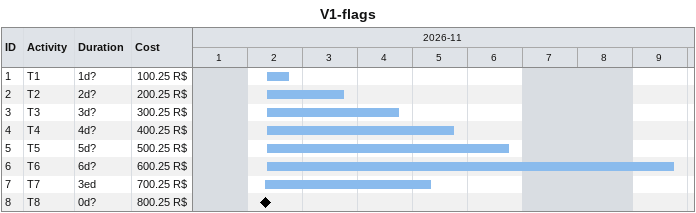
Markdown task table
V1-flags

| ID | Task | Duration | Start | Finish | Cost (R$) |
|---|---|---|---|---|---|
| 1 | T1 | 1d? | 2026-11-02 | 2026-11-02 | 100.25 |
| 2 | T2 | 2d? | 2026-11-02 | 2026-11-03 | 200.25 |
| 3 | T3 | 3d? | 2026-11-02 | 2026-11-04 | 300.25 |
| 4 | T4 | 4d? | 2026-11-02 | 2026-11-05 | 400.25 |
| 5 | T5 | 5d? | 2026-11-02 | 2026-11-06 | 500.25 |
| 6 | T6 | 6d? | 2026-11-02 | 2026-11-09 | 600.25 |
| 7 | T7 | 3ed | 2026-11-02 | 2026-11-05 | 700.25 |
| 8 | T8 | 0d? | 2026-11-02 | 2026-11-02 | 800.25 |
